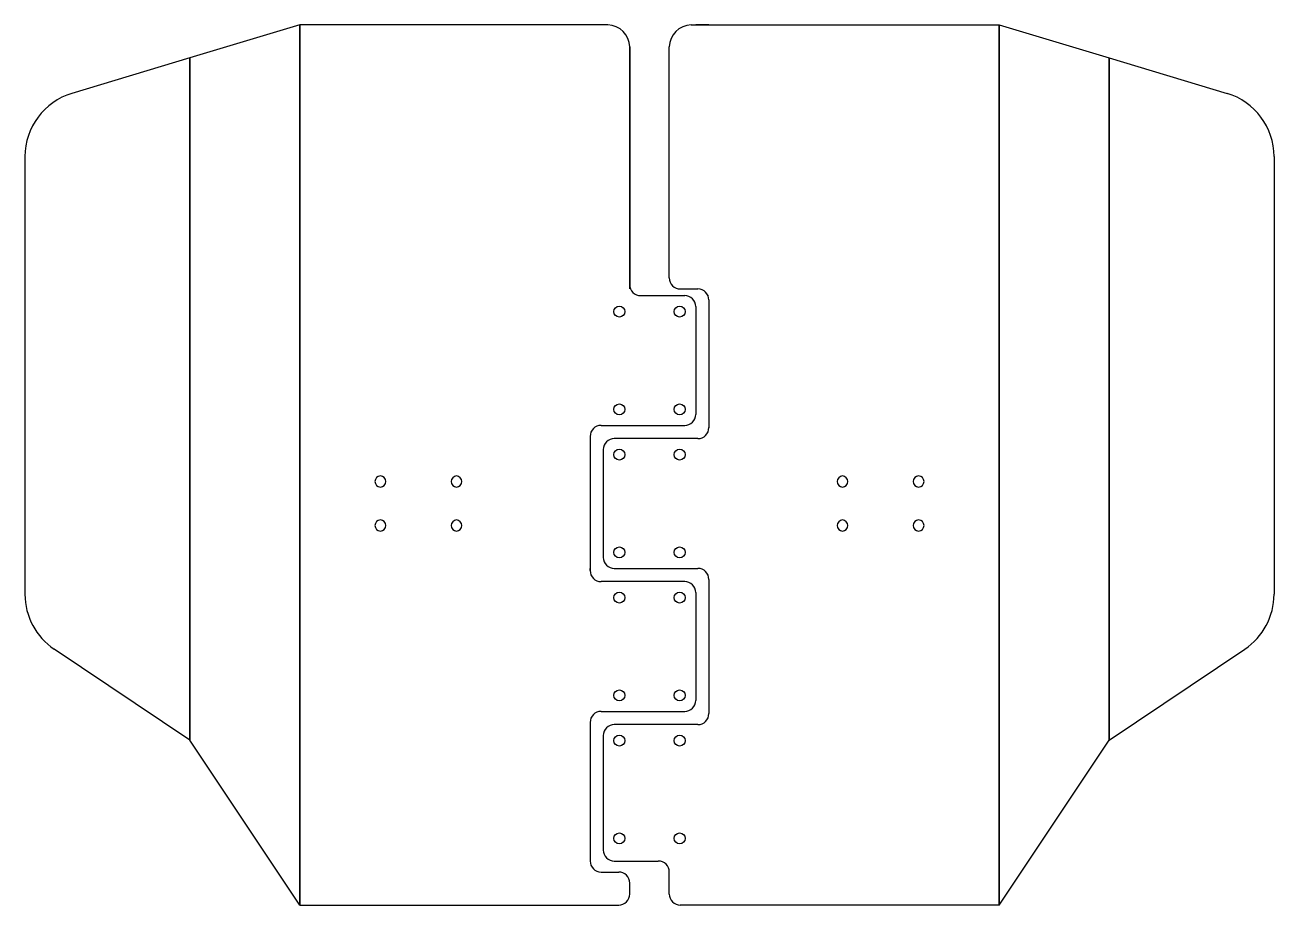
# Model space of a CAD drawing. Extents: x 642 to 1210, y -25 to 375.
import ezdxf

# ---------------------------------------------------------------- set-up
doc = ezdxf.new("R2010")
doc.units = 0
doc.header["$MEASUREMENT"] = 0
doc.layers.get('0').update_dxf_attribs({"linetype": 'CONTINUOUS'})

msp = doc.modelspace()

# ---------------------------------------------------------------- linework, layer by layer
for p, q in [((767.39, 375), (717.39, 360)), ((767.39, -25), (767.39, 375)), ((767.39, 375), (767.39, -25)), ((907.39, 375), (767.39, 375)), ((945.39, 375), (1085.39, 375)), ((945.39, 375), (953.39, 375)), ((953.39, 375), (947.39, 375)), ((1085.39, 375), (1135.39, 360)), ((1085.39, 375), (1085.39, -25)), ((1085.39, -25), (1085.39, 375)), ((917.39, 365), (917.39, 255)), ((917.39, 257), (917.39, 365)), ((935.39, 260), (935.39, 365)), ((717.39, 360), (663.77, 343.91)), ((717.39, 50), (717.39, 360)), ((717.39, 360), (717.39, 50)), ((1135.39, 360), (1135.39, 50)), ((1135.39, 50), (1135.39, 360)), ((1135.39, 360), (1189.01, 343.91)), ((642.39, 315.18), (642.39, 116.23)), ((1210.39, 315.18), (1210.39, 116.23)), ((917.39, 255), (917.39, 257)), ((922.39, 252), (942.39, 252)), ((940.39, 255), (948.39, 255)), ((940.39, 255), (948.39, 255)), ((953.39, 252), (953.4, 252)), ((953.39, 250), (953.39, 191.92)), ((953.39, 250), (953.39, 191.92)), ((947.39, 247), (947.39, 198)), ((899.39, 188), (899.39, 127)), ((899.39, 188), (899.39, 127)), ((904.39, 193), (942.39, 193)), ((953.39, 193), (953.39, 192)), ((953.39, 193), (953.39, 193)), ((905.39, 182), (905.39, 133)), ((948.39, 187), (910.39, 187)), ((899.39, 127), (899.39, 128)), ((910.39, 128), (948.39, 128)), ((942.39, 122), (904.39, 122)), ((953.39, 123), (953.39, 122)), ((953.39, 123), (953.39, 62)), ((947.39, 117), (947.39, 68)), ((717.39, 50), (655.7, 91.3)), ((1135.39, 50), (1197.08, 91.3)), ((904.39, 63), (942.39, 63)), ((899.39, 58), (899.39, -5)), ((948.39, 57), (910.39, 57)), ((905.39, 52), (905.39, 0)), ((767.39, -25), (717.39, 50)), ((1085.39, -25), (1135.39, 50)), ((767.39, -25), (767.39, 15)), ((1085.39, -25), (1085.39, 15)), ((910.39, -5), (930.39, -5)), ((904.39, -10), (912.39, -10)), ((935.39, -20), (935.39, -10)), ((935.39, -10), (935.39, -10)), ((917.39, -20), (917.39, -15)), ((767.39, -25), (912.39, -25)), ((1085.39, -25), (940.39, -25))]:
    msp.add_line(p, q)
for centre in [(912.68, 244.74), (940.1, 244.74), (912.68, 200.26), (940.1, 200.26), (912.68, 179.74), (940.1, 179.74), (912.68, 135.26), (940.1, 135.26), (912.68, 114.74), (940.1, 114.74), (912.68, 70.26), (940.1, 70.26), (912.68, 49.74), (940.1, 49.74), (912.68, 5.26), (940.1, 5.26)]:
    msp.add_circle(centre, 2.5)
for centre, radius, start, end in [((907.39, 365), 10, 0, 90), ((945.39, 365), 10, 90, 180), ((672.39, 315.18), 30, 106.6992, 180), ((1180.39, 315.18), 30, 0, 73.3008), ((922.39, 257), 5, 180, 270), ((940.39, 260), 5, 180, 270), ((942.39, 247), 5, 0, 90), ((948.39, 250), 5, 0, 90), ((942.39, 198), 5, -90, 0), ((904.39, 188), 5, 90, 180), ((948.39, 192), 5, 270.0066, 359.9924), ((910.39, 182), 5, 90.0066, 180), ((910.39, 133), 5, 180, 270), ((904.39, 127), 5, 180, 270), ((948.39, 123), 5, 0, 90), ((942.39, 117), 5, 0, 90), ((672.39, 116.23), 30, 180, 236.201), ((1180.39, 116.23), 30, -56.201, 0), ((904.39, 58), 5, 90, 180), ((942.39, 68), 5, -90, 0), ((910.39, 52), 5, 90, 180), ((948.39, 62), 5, -90, 0), ((904.39, -5), 5, 180, 270), ((910.39, 0), 5, 180, 270), ((930.39, -10), 5, -0.0011, 90), ((912.39, -15), 5, 0, 90), ((912.39, -20), 5, -90, 0), ((940.39, -20), 5, 180, 270)]:
    msp.add_arc(centre, radius, start, end)
for centre, major_axis, ratio, start_param, end_param in [((804.06, 167.5), (0, -2.52), 0.999955, 3.15666, 6.268118), ((803.98, 167.5), (0, -2.52), 0.999955, 0.015067, 3.126525), ((838.73, 167.49), (0, 2.52), 0.999685, 0.039909, 3.101684), ((838.53, 167.49), (0, -2.52), 0.999685, 0.039909, 3.101684), ((1014.25, 167.49), (0, -2.52), 0.999685, 3.181502, 6.243276), ((1014.05, 167.49), (0, 2.52), 0.999685, 3.181502, 6.243276), ((1048.8, 167.5), (0, -2.52), 0.999955, 3.15666, 6.268118), ((1048.72, 167.5), (0, -2.52), 0.999955, 0.015067, 3.126525), ((804.05, 147.5), (0, -2.52), 0.999955, 3.15666, 6.268118), ((803.98, 147.5), (0, -2.52), 0.999955, 0.015067, 3.126525), ((838.72, 147.49), (0, 2.52), 0.999685, 0.039909, 3.101684), ((838.52, 147.49), (0, -2.52), 0.999685, 0.039909, 3.101684), ((1014.26, 147.49), (0, -2.52), 0.999685, 3.181502, 6.243276), ((1014.06, 147.49), (0, 2.52), 0.999685, 3.181502, 6.243276), ((1048.81, 147.5), (0, -2.52), 0.999955, 3.15666, 6.268118), ((1048.73, 147.5), (0, -2.52), 0.999955, 0.015067, 3.126525)]:
    msp.add_ellipse(centre, major_axis=major_axis, ratio=ratio, start_param=start_param, end_param=end_param)

doc.saveas('drawing.dxf')
